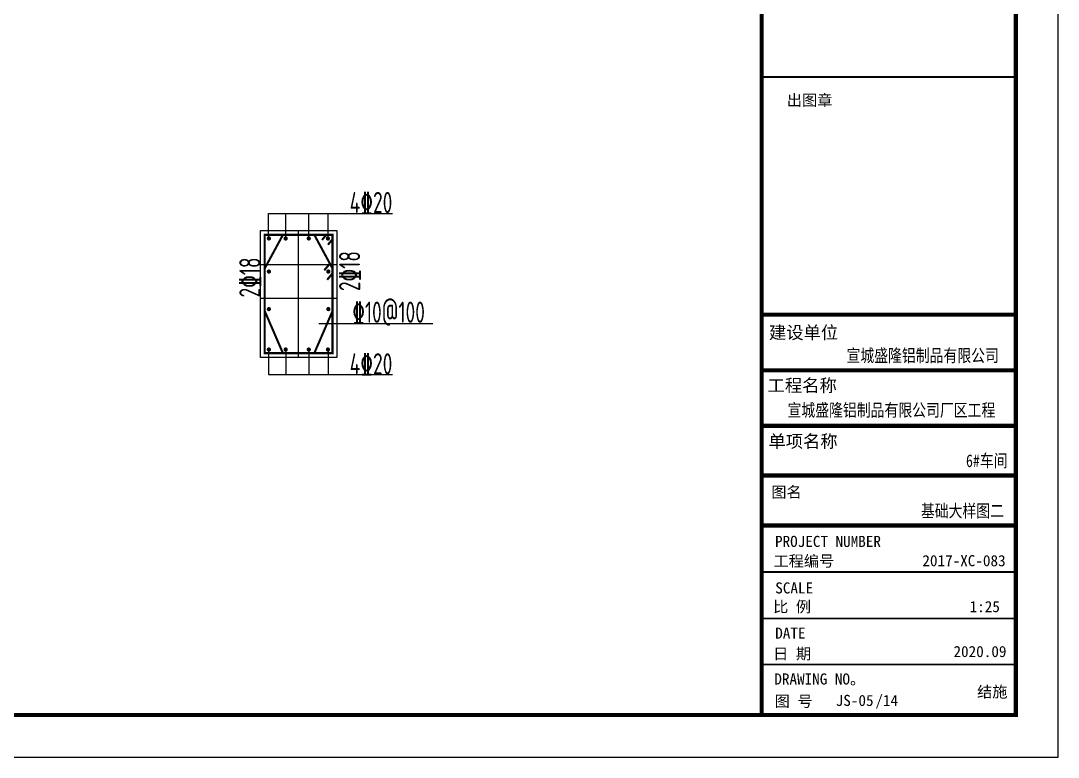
# Model space of a CAD drawing. Extents: x 32461 to 402082, y -617694 to 182569.
# Drawn here: x 243944 to 250075, y -12207 to -7853 of the extents above; entities that cross this region are included whole.
import ezdxf
from ezdxf.enums import TextEntityAlignment as Align

# ---------------------------------------------------------------- set-up
doc = ezdxf.new("R2010")
doc.units = 0
doc.header["$LTSCALE"] = 1000
doc.header["$MEASUREMENT"] = 0
doc.linetypes.add('DOTE', pattern=[2.42, 2, -0.2, 0.02, -0.2])
for name, color, linetype in [('AXIS', 3, 'CONTINUOUS'), ('DOTE', 252, 'CONTINUOUS'), ('PUB_TITLE', 4, 'CONTINUOUS'), ('REIN', 1, 'CONTINUOUS'), ('S_BEAMDIMMASS', 2, 'CONTINUOUS'), ('TEXT', 7, 'CONTINUOUS'), ('图框', 4, 'CONTINUOUS'), ('柱', 2, 'CONTINUOUS')]:
    doc.layers.add(name, color=color, linetype=linetype)
doc.styles.add('-黑体', font='simhei.ttf')
doc.styles.add('TSSD_REIN', font='atssdeng.shx', dxfattribs={"width": 0.7, "bigfont": 'atssdchn.shx'})
doc.styles.add('宋体', font='')
doc.styles.add('黑体', font='simhei.ttf', dxfattribs={"width": 0.6, "height": 4.3})
doc.styles.get('宋体').set_extended_font_data('SimSun')

msp = doc.modelspace()

# ---------------------------------------------------------------- linework, layer by layer
at = {"layer": 'AXIS'}
for p, q in [((245408.8, -8993.4), (246141.8, -8993.4)), ((245408.8, -9140), (245408.8, -8993.4)), ((245510.3, -9140), (245510.3, -8993.4)), ((245646.5, -9140), (245646.5, -8993.4)), ((245761, -9140), (245761, -8993.4)), ((245705.5, -9642.2), (246378.4, -9642.2)), ((245408.8, -9796.7), (245408.8, -9943.3)), ((245510.3, -9796.7), (245510.3, -9943.3)), ((245646.5, -9796.7), (245646.5, -9943.3)), ((245761, -9796.7), (245761, -9943.3)), ((245408.8, -9943.3), (246141.8, -9943.3))]:
    msp.add_line(p, q, dxfattribs=at)
at = {"layer": 'DOTE', "color": 251, "linetype": 'DOTE'}
for p, q in [((245586.2, -9843.4), (245586.2, -9093.4)), ((245361.2, -9293.4), (245811.2, -9293.4)), ((245361.2, -9493.4), (245811.2, -9493.4))]:
    msp.add_line(p, q, dxfattribs=at)
at = {"layer": 'PUB_TITLE'}
msp.add_lwpolyline([(231499.9, -12206.8), (250074.9, -12206.8), (250074.9, -1706.8), (231499.9, -1706.8)], close=True, dxfattribs=at)
at = {"layer": 'PUB_TITLE', "const_width": 25}
msp.add_lwpolyline([(232124.9, -11956.8), (249824.9, -11956.8), (249824.9, -1956.8), (232124.9, -1956.8)], close=True, dxfattribs=at)
at = {"layer": 'REIN', "const_width": 12.5}
msp.add_lwpolyline([(245386.2, -9118.4), (245786.2, -9118.4), (245786.2, -9818.4), (245386.2, -9818.4)], close=True, dxfattribs=at)
for points in [[(245493.6, -9118.4), (245386.2, -9316.7)], [(245678.8, -9118.4), (245786.2, -9316.7)], [(245751.3, -9116.5), (245724.2, -9149.1)], [(245786.7, -9144.4), (245759.6, -9177)], [(245770.2, -9289.6), (245737.8, -9328.5)], [(245787.4, -9345.5), (245755, -9384.4)], [(245493.6, -9818.4), (245386.2, -9570)], [(245678.8, -9818.4), (245786.2, -9570)]]:
    msp.add_lwpolyline(points, dxfattribs=at)
for points in [[(245416.8, -9140.1, 1), (245404.3, -9140.1, 1)], [(245515.9, -9140.1, 1), (245503.4, -9140.1, 1)], [(245652.4, -9140.1, 1), (245639.9, -9140.1, 1)], [(245765.7, -9140.1, 1), (245753.2, -9140.1, 1)], [(245416.8, -9335.8, 1), (245404.3, -9335.8, 1)], [(245755.7, -9335.8, -1), (245768.2, -9335.8, -1)], [(245416.8, -9557.6, 1), (245404.3, -9557.6, 1)], [(245755.7, -9557.6, -1), (245768.2, -9557.6, -1)], [(245416.8, -9796.7, -1), (245404.3, -9796.7, -1)], [(245515.9, -9796.7, -1), (245503.4, -9796.7, -1)], [(245652.4, -9796.7, -1), (245639.9, -9796.7, -1)], [(245765.7, -9796.7, -1), (245753.2, -9796.7, -1)]]:
    msp.add_lwpolyline(points, format="xyb", close=True, dxfattribs=at)
at = {"layer": '图框', "color": 4, "const_width": 24.6}
msp.add_lwpolyline([(248322.6, -1956.8), (249824.9, -1956.8), (249824.9, -11956.8), (248322.6, -11956.8)], close=True, dxfattribs=at)
at = {"layer": '图框', "color": 0, "const_width": 12.5}
msp.add_lwpolyline([(248322.6, -8186.2), (249824.9, -8186.2)], dxfattribs=at)
at = {"layer": '图框', "color": 4}
for points, const_width in [([(248322.6, -9590.2), (249819.4, -9590.2)], 24.9), ([(248322.6, -9919.5), (249819.9, -9919.5)], 24.9), ([(248322.6, -10248.1), (249824.9, -10248.1)], 24.9), ([(248322.6, -10540.8), (249824.9, -10540.8)], 24.9), ([(248322.6, -10836.9), (249824.9, -10836.9)], 24.9), ([(248322.6, -11111.6), (249824.9, -11111.6)], 10.1), ([(248322.6, -11385.9), (249824.9, -11385.9)], 10.1), ([(248322.6, -11658), (249824.9, -11658)], 10.1)]:
    msp.add_lwpolyline(points, dxfattribs=dict(at, const_width=const_width))
at = {"layer": '柱'}
msp.add_lwpolyline([(245361.2, -9093.4), (245811.2, -9093.4), (245811.2, -9843.4), (245361.2, -9843.4)], close=True, dxfattribs=at)

# ---------------------------------------------------------------- texts
at = {"layer": 'S_BEAMDIMMASS', "style": 'TSSD_REIN', "width": 0.7}
for s, p in [('4%%13220', (246014.1, -8927.3)), ('%%13210@100', (246117.8, -9575)), ('4%%13220', (246014.1, -9880.8))]:
    msp.add_text(s, height=125, dxfattribs=at).set_placement(p, align=Align.MIDDLE)
for p in [(245887.3, -9332.9), (245297.7, -9370.6)]:
    msp.add_text('2%%13218', height=125, rotation=90, dxfattribs=at).set_placement(p, align=Align.MIDDLE)
at = {"layer": 'TEXT', "color": 3, "style": '-黑体', "width": 0.8}
for s, height, p in [('宣城盛隆铝制品有限公司', 75.037, (248823.5, -9869.5)), ('宣城盛隆铝制品有限公司厂区工程', 75.037, (248475, -10192.2)), ('6#车间', 75.04, (249529.8, -10491.4)), ('基础大样图二', 75.04, (249263.2, -10787.6))]:
    msp.add_text(s, height=height, dxfattribs=at).set_placement(p)
at = {"layer": '图框', "color": 4}
for s, height, style, p in [('出图章', 65.74, '黑体', (248471.4, -8356.3)), ('建设单位', 75, '黑体', (248365.5, -9733.4)), ('工程名称', 75, '黑体', (248357.2, -10046.3)), ('单项名称', 75, '黑体', (248362.2, -10376.5)), ('图名', 65.74, '黑体', (248379.5, -10672)), ('工程编号', 65.74, '黑体', (248392.4, -11079.9)), ('2017-XC-083', 65.736, '宋体', (249272, -11077.6)), ('SCALE', 65.74, '黑体', (248402.8, -11238.7)), ('比 例', 65.74, '黑体', (248390.2, -11349.5)), ('1:25', 65.74, '宋体', (249551.1, -11349.2)), ('DATE', 65.74, '黑体', (248402.5, -11505.9)), ('日 期', 65.74, '黑体', (248390.2, -11627.7)), ('2020.09', 65.74, '宋体', (249455.9, -11614.6)), ('DRAWING NO。', 65.736, '黑体', (248397.3, -11777.1)), ('图 号', 65.74, '黑体', (248399.5, -11908.3))]:
    msp.add_text(s, height=height, dxfattribs=dict(at, style=style)).set_placement(p)
at = {"layer": '图框', "color": 0, "style": '黑体'}
msp.add_text('PROJECT NUMBER', height=65.736, dxfattribs=at).set_placement((248401.2, -10963.7))
at = {"layer": '图框', "color": 3, "style": '宋体'}
for s, p in [('结施', (249595.4, -11852.7)), ('JS-05', (248760, -11903.8)), ('/14', (248994.5, -11903.8))]:
    msp.add_text(s, height=65.74, dxfattribs=at).set_placement(p)

doc.saveas('drawing.dxf')
